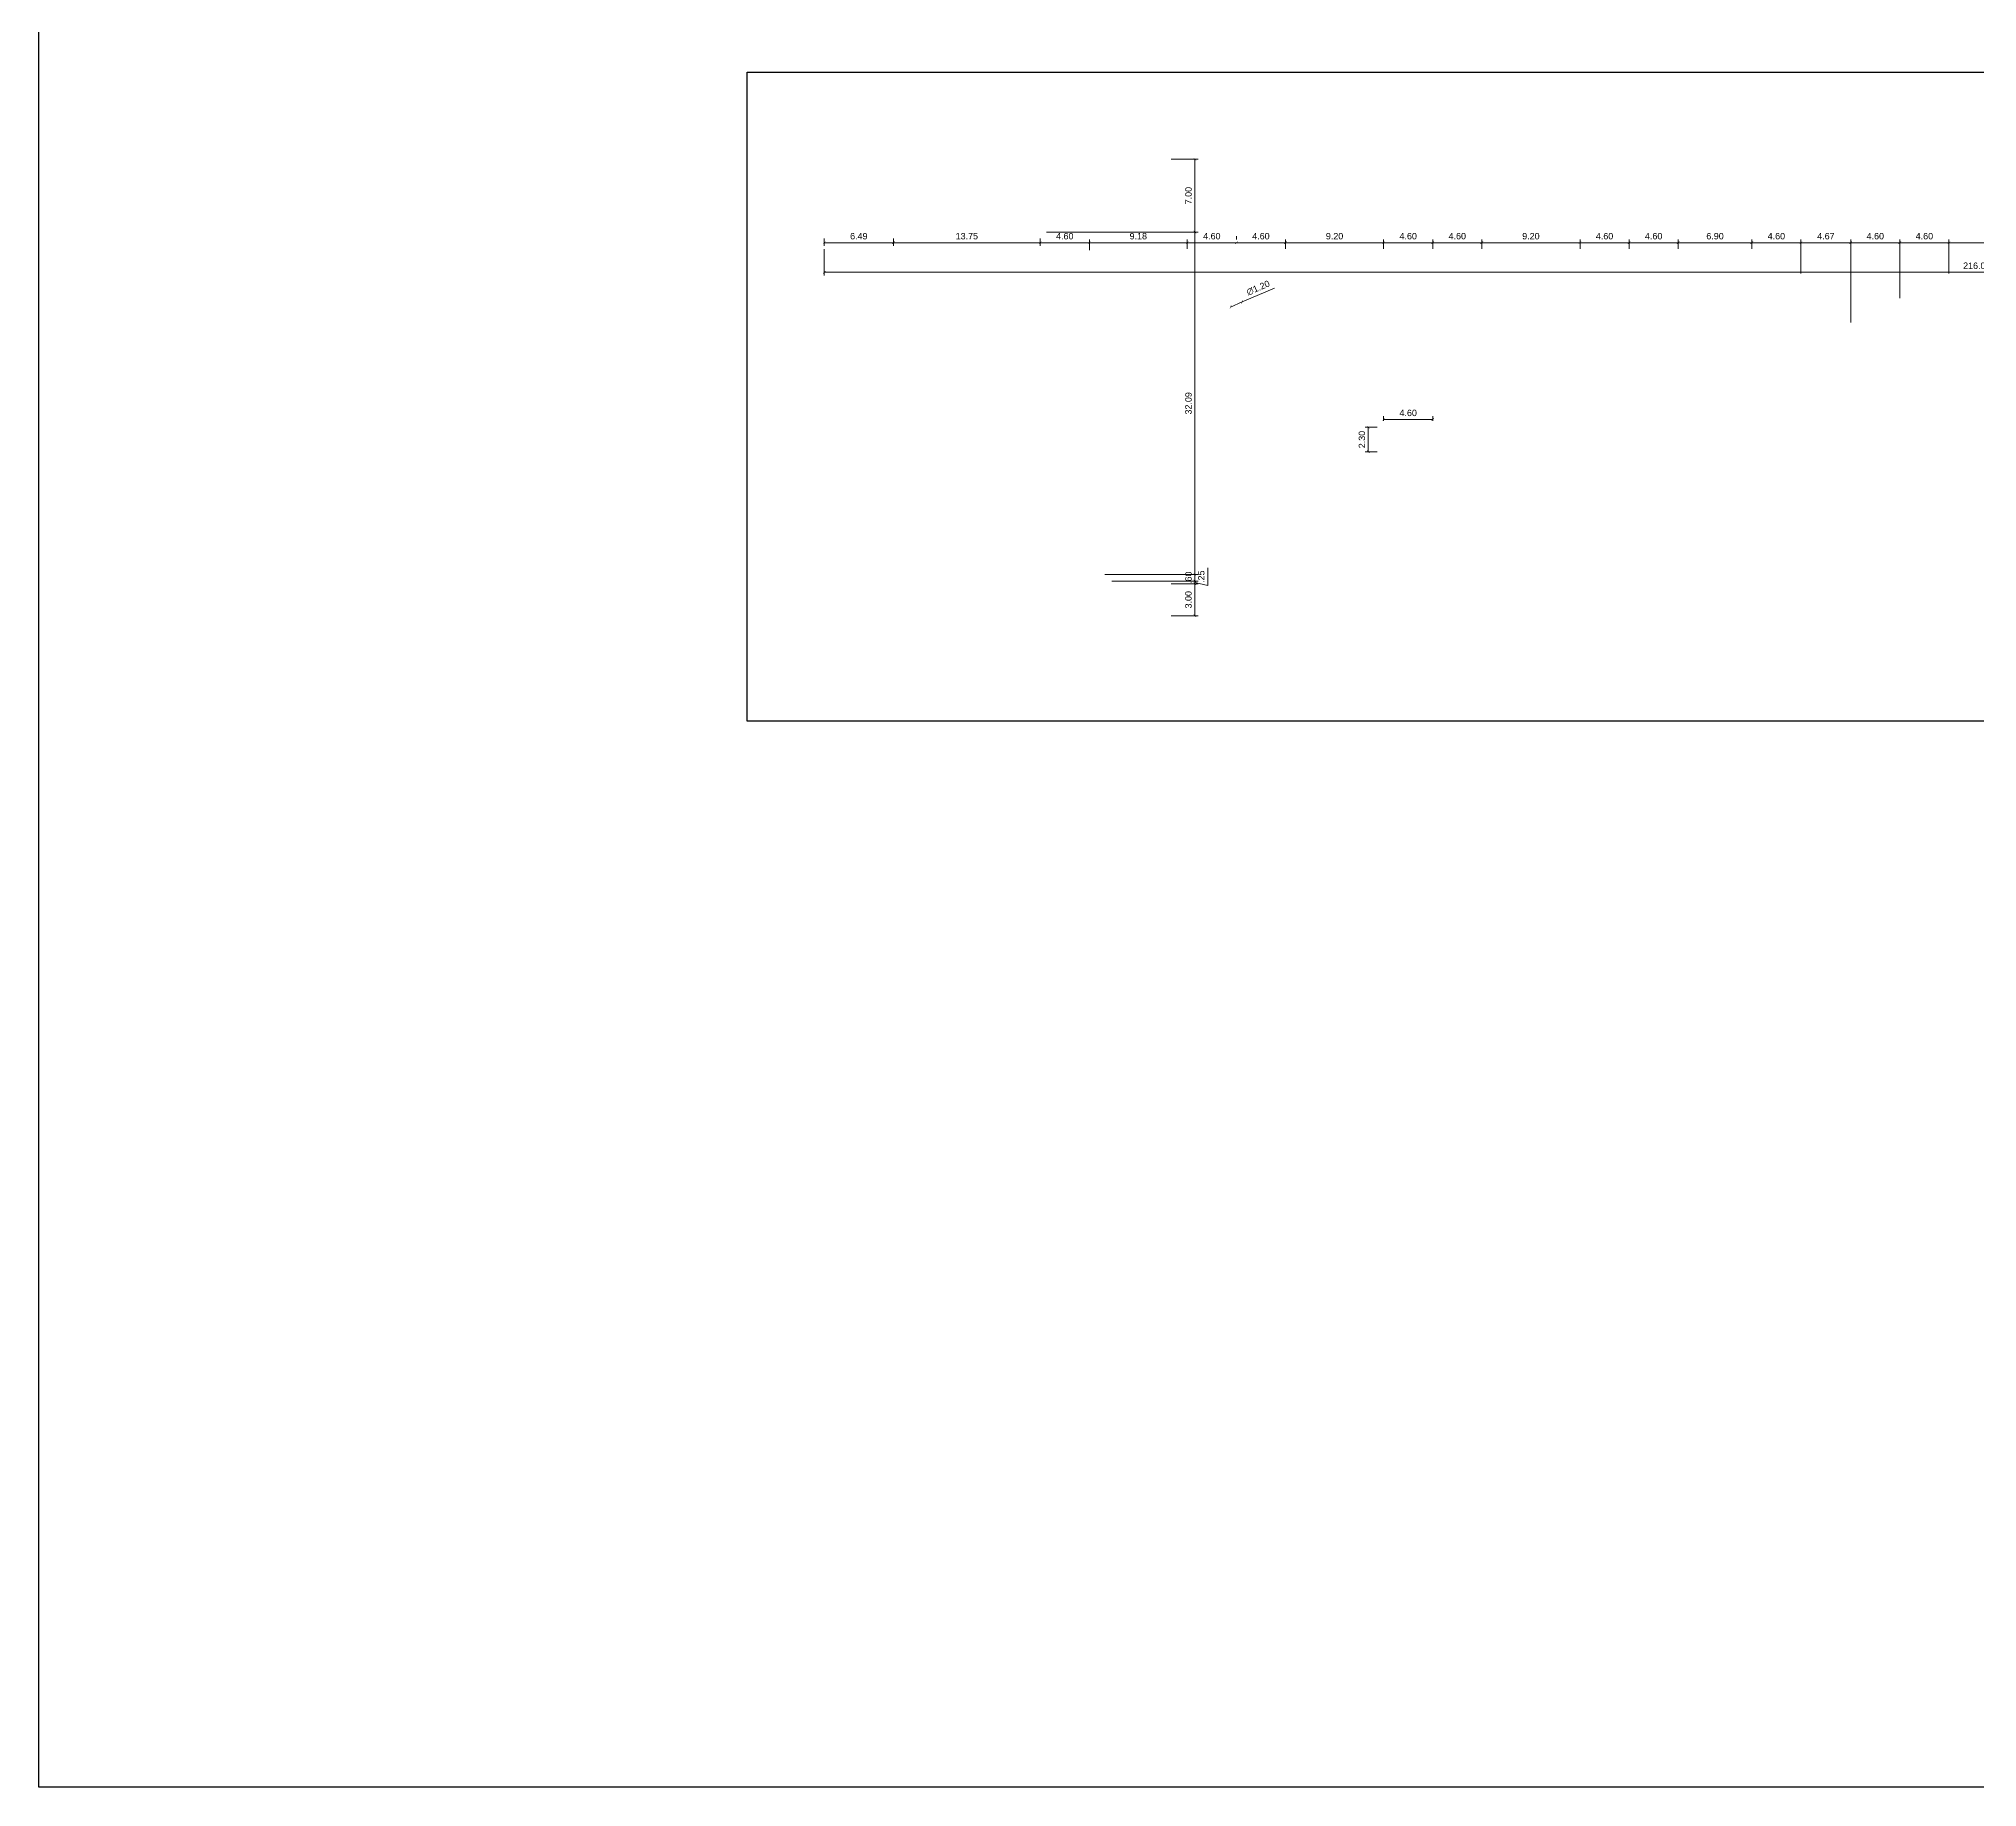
# Model space of a CAD drawing. Header units: metres. Extents: x 2368 to 3562, y -30 to 284.
# Drawn here: x 2367.9 to 2549.5, y -30.5 to 133.3 of the extents above; entities that cross this region are included whole.
import ezdxf

# ---------------------------------------------------------------- set-up
doc = ezdxf.new("R2010")
doc.units = ezdxf.units.M
doc.header["$MEASUREMENT"] = 0
doc.layers.add('2prancha', color=4, linetype='Continuous', lineweight=18)
doc.layers.add('COTA 1 100', color=2, linetype='Continuous')
doc.styles.add('Luana', font='arial.ttf')
doc.dimstyles.new('arial 300', dxfattribs={"dimscale": 3, "dimtxt": 0.2, "dimasz": 0.08, "dimexe": 0.1, "dimexo": 0.2, "dimgap": 0.1, "dimtad": 1, "dimzin": 4, "dimdsep": 46, "dimtxsty": 'Luana', "dimblk": 'ARCHTICK', "dimcen": 0, "dimclrd": 7, "dimclre": 7, "dimclrt": 256, "dimadec": 0, "dimazin": 0, "dimtfac": 1, "dimtix": 1, "dimtmove": 0, "dimatfit": 3, "dimldrblk": 'CLOSEDBLANK', "dimfxl": 0, "dimlwd": 5, "dimlwe": 5, "dimarcsym": 0})

# ---------------------------------------------------------------- blocks, each defined once
blk = doc.blocks.new('_ArchTick')
at = {"color": 0, "linetype": 'ByBlock', "const_width": 0.15}
blk.add_lwpolyline([(-0.5, -0.5), (0.5, 0.5)], dxfattribs=at)
blk = doc.blocks.new('*D12')
at = {"layer": 'COTA 1 100', "color": 7, "lineweight": 5}
for p, q in [((2441.46, 114.61), (2441.46, 113.91)), ((2447.95, 114.61), (2447.95, 113.91)), ((2441.46, 114.21), (2447.95, 114.21))]:
    blk.add_line(p, q, dxfattribs=at)
at = {"layer": 'Defpoints', "color": 0}
for p in [(2441.46, 115.21), (2447.95, 115.21), (2447.95, 114.21)]:
    blk.add_point(p, dxfattribs=at)
at = {"layer": 'COTA 1 100', "color": 7, "lineweight": 5, "xscale": 0.24, "yscale": 0.24, "zscale": 0.24, "rotation": 180}
blk.add_blockref('_ArchTick', (2441.46, 114.21), dxfattribs=at)
at = {"layer": 'COTA 1 100', "color": 7, "lineweight": 5, "xscale": 0.24, "yscale": 0.24, "zscale": 0.24}
blk.add_blockref('_ArchTick', (2447.95, 114.21), dxfattribs=at)
at = {"layer": 'COTA 1 100', "insert": (2444.7, 114.82), "char_height": 0.6, "attachment_point": 5, "style": 'Luana'}
blk.add_mtext('6.49', dxfattribs=at)
blk = doc.blocks.new('_ClosedBlank')
at = {"layer": '2prancha', "color": 0, "lineweight": -2}
for p, q in [((-1, 0.17), (0, 0)), ((-1, 0.17), (-1, -0.17)), ((0, 0), (-1, -0.17))]:
    blk.add_line(p, q, dxfattribs=at)
blk = doc.blocks.new('*D13')
at = {"layer": 'COTA 1 100', "color": 7, "lineweight": 5}
for p, q in [((2447.95, 114.61), (2447.95, 113.91)), ((2461.7, 114.61), (2461.7, 113.91)), ((2447.95, 114.21), (2461.7, 114.21))]:
    blk.add_line(p, q, dxfattribs=at)
at = {"layer": 'Defpoints', "color": 0}
for p in [(2447.95, 115.21), (2461.7, 115.21), (2461.7, 114.21)]:
    blk.add_point(p, dxfattribs=at)
at = {"layer": 'COTA 1 100', "color": 7, "lineweight": 5, "xscale": 0.24, "yscale": 0.24, "zscale": 0.24, "rotation": 180}
blk.add_blockref('_ArchTick', (2447.95, 114.21), dxfattribs=at)
at = {"layer": 'COTA 1 100', "color": 7, "lineweight": 5, "xscale": 0.24, "yscale": 0.24, "zscale": 0.24}
blk.add_blockref('_ArchTick', (2461.7, 114.21), dxfattribs=at)
at = {"layer": 'COTA 1 100', "insert": (2454.82, 114.82), "char_height": 0.6, "attachment_point": 5, "style": 'Luana'}
blk.add_mtext('13.75', dxfattribs=at)
blk = doc.blocks.new('*D14')
at = {"layer": 'COTA 1 100', "color": 7, "lineweight": 5}
for p, q in [((2461.7, 114.61), (2461.7, 113.91)), ((2466.3, 113.51), (2466.3, 114.51)), ((2461.7, 114.21), (2466.3, 114.21))]:
    blk.add_line(p, q, dxfattribs=at)
at = {"layer": 'Defpoints', "color": 0}
for p in [(2461.7, 115.21), (2466.3, 114.21), (2466.3, 112.91)]:
    blk.add_point(p, dxfattribs=at)
at = {"layer": 'COTA 1 100', "color": 7, "lineweight": 5, "xscale": 0.24, "yscale": 0.24, "zscale": 0.24, "rotation": 180}
blk.add_blockref('_ArchTick', (2461.7, 114.21), dxfattribs=at)
at = {"layer": 'COTA 1 100', "color": 7, "lineweight": 5, "xscale": 0.24, "yscale": 0.24, "zscale": 0.24}
blk.add_blockref('_ArchTick', (2466.3, 114.21), dxfattribs=at)
at = {"layer": 'COTA 1 100', "insert": (2464, 114.82), "char_height": 0.6, "attachment_point": 5, "style": 'Luana'}
blk.add_mtext('4.60', dxfattribs=at)
blk = doc.blocks.new('*D15')
at = {"layer": 'COTA 1 100', "color": 7, "lineweight": 5}
for p, q in [((2466.3, 113.51), (2466.3, 114.51)), ((2475.48, 113.62), (2475.48, 114.51)), ((2466.3, 114.21), (2475.48, 114.21))]:
    blk.add_line(p, q, dxfattribs=at)
at = {"layer": 'Defpoints', "color": 0}
for p in [(2466.3, 112.91), (2475.48, 114.21), (2475.48, 113.02)]:
    blk.add_point(p, dxfattribs=at)
at = {"layer": 'COTA 1 100', "color": 7, "lineweight": 5, "xscale": 0.24, "yscale": 0.24, "zscale": 0.24, "rotation": 180}
blk.add_blockref('_ArchTick', (2466.3, 114.21), dxfattribs=at)
at = {"layer": 'COTA 1 100', "color": 7, "lineweight": 5, "xscale": 0.24, "yscale": 0.24, "zscale": 0.24}
blk.add_blockref('_ArchTick', (2475.48, 114.21), dxfattribs=at)
at = {"layer": 'COTA 1 100', "insert": (2470.89, 114.82), "char_height": 0.6, "attachment_point": 5, "style": 'Luana'}
blk.add_mtext('9.18', dxfattribs=at)
blk = doc.blocks.new('*D16')
at = {"layer": 'COTA 1 100', "color": 7, "lineweight": 5}
for p, q in [((2475.48, 113.62), (2475.48, 114.51)), ((2480.08, 114.81), (2480.08, 114.51)), ((2475.48, 114.21), (2480.08, 114.21))]:
    blk.add_line(p, q, dxfattribs=at)
at = {"layer": 'Defpoints', "color": 0}
for p in [(2475.48, 113.02), (2480.08, 114.21), (2480.08, 114.21)]:
    blk.add_point(p, dxfattribs=at)
at = {"layer": 'COTA 1 100', "color": 7, "lineweight": 5, "xscale": 0.24, "yscale": 0.24, "zscale": 0.24, "rotation": 180}
blk.add_blockref('_ArchTick', (2475.48, 114.21), dxfattribs=at)
at = {"layer": 'COTA 1 100', "color": 7, "lineweight": 5, "xscale": 0.24, "yscale": 0.24, "zscale": 0.24}
blk.add_blockref('_ArchTick', (2480.08, 114.21), dxfattribs=at)
at = {"layer": 'COTA 1 100', "insert": (2477.78, 114.82), "char_height": 0.6, "attachment_point": 5, "style": 'Luana'}
blk.add_mtext('4.60', dxfattribs=at)
blk = doc.blocks.new('*D17')
at = {"layer": 'COTA 1 100', "color": 7, "lineweight": 5}
for p, q in [((2480.08, 114.81), (2480.08, 114.51)), ((2484.68, 113.62), (2484.68, 114.51)), ((2480.08, 114.21), (2484.68, 114.21))]:
    blk.add_line(p, q, dxfattribs=at)
at = {"layer": 'Defpoints', "color": 0}
for p in [(2480.08, 114.21), (2484.68, 114.21), (2484.68, 113.02)]:
    blk.add_point(p, dxfattribs=at)
at = {"layer": 'COTA 1 100', "color": 7, "lineweight": 5, "xscale": 0.24, "yscale": 0.24, "zscale": 0.24, "rotation": 180}
blk.add_blockref('_ArchTick', (2480.08, 114.21), dxfattribs=at)
at = {"layer": 'COTA 1 100', "color": 7, "lineweight": 5, "xscale": 0.24, "yscale": 0.24, "zscale": 0.24}
blk.add_blockref('_ArchTick', (2484.68, 114.21), dxfattribs=at)
at = {"layer": 'COTA 1 100', "insert": (2482.38, 114.82), "char_height": 0.6, "attachment_point": 5, "style": 'Luana'}
blk.add_mtext('4.60', dxfattribs=at)
blk = doc.blocks.new('*D18')
at = {"layer": 'COTA 1 100', "color": 7, "lineweight": 5}
for p, q in [((2484.68, 113.62), (2484.68, 114.51)), ((2493.88, 113.62), (2493.88, 114.51)), ((2484.68, 114.21), (2493.88, 114.21))]:
    blk.add_line(p, q, dxfattribs=at)
at = {"layer": 'Defpoints', "color": 0}
for p in [(2484.68, 113.02), (2493.88, 114.21), (2493.88, 113.02)]:
    blk.add_point(p, dxfattribs=at)
at = {"layer": 'COTA 1 100', "color": 7, "lineweight": 5, "xscale": 0.24, "yscale": 0.24, "zscale": 0.24, "rotation": 180}
blk.add_blockref('_ArchTick', (2484.68, 114.21), dxfattribs=at)
at = {"layer": 'COTA 1 100', "color": 7, "lineweight": 5, "xscale": 0.24, "yscale": 0.24, "zscale": 0.24}
blk.add_blockref('_ArchTick', (2493.88, 114.21), dxfattribs=at)
at = {"layer": 'COTA 1 100', "insert": (2489.28, 114.82), "char_height": 0.6, "attachment_point": 5, "style": 'Luana'}
blk.add_mtext('9.20', dxfattribs=at)
blk = doc.blocks.new('*D19')
at = {"layer": 'COTA 1 100', "color": 7, "lineweight": 5}
for p, q in [((2493.88, 113.62), (2493.88, 114.51)), ((2498.48, 113.62), (2498.48, 114.51)), ((2493.88, 114.21), (2498.48, 114.21))]:
    blk.add_line(p, q, dxfattribs=at)
at = {"layer": 'Defpoints', "color": 0}
for p in [(2493.88, 113.02), (2498.48, 114.21), (2498.48, 113.02)]:
    blk.add_point(p, dxfattribs=at)
at = {"layer": 'COTA 1 100', "color": 7, "lineweight": 5, "xscale": 0.24, "yscale": 0.24, "zscale": 0.24, "rotation": 180}
blk.add_blockref('_ArchTick', (2493.88, 114.21), dxfattribs=at)
at = {"layer": 'COTA 1 100', "color": 7, "lineweight": 5, "xscale": 0.24, "yscale": 0.24, "zscale": 0.24}
blk.add_blockref('_ArchTick', (2498.48, 114.21), dxfattribs=at)
at = {"layer": 'COTA 1 100', "insert": (2496.18, 114.82), "char_height": 0.6, "attachment_point": 5, "style": 'Luana'}
blk.add_mtext('4.60', dxfattribs=at)
blk = doc.blocks.new('*D20')
at = {"layer": 'COTA 1 100', "color": 7, "lineweight": 5}
for p, q in [((2498.48, 113.62), (2498.48, 114.51)), ((2503.08, 113.62), (2503.08, 114.51)), ((2498.48, 114.21), (2503.08, 114.21))]:
    blk.add_line(p, q, dxfattribs=at)
at = {"layer": 'Defpoints', "color": 0}
for p in [(2498.48, 113.02), (2503.08, 114.21), (2503.08, 113.02)]:
    blk.add_point(p, dxfattribs=at)
at = {"layer": 'COTA 1 100', "color": 7, "lineweight": 5, "xscale": 0.24, "yscale": 0.24, "zscale": 0.24, "rotation": 180}
blk.add_blockref('_ArchTick', (2498.48, 114.21), dxfattribs=at)
at = {"layer": 'COTA 1 100', "color": 7, "lineweight": 5, "xscale": 0.24, "yscale": 0.24, "zscale": 0.24}
blk.add_blockref('_ArchTick', (2503.08, 114.21), dxfattribs=at)
at = {"layer": 'COTA 1 100', "insert": (2500.78, 114.82), "char_height": 0.6, "attachment_point": 5, "style": 'Luana'}
blk.add_mtext('4.60', dxfattribs=at)
blk = doc.blocks.new('*D21')
at = {"layer": 'COTA 1 100', "color": 7, "lineweight": 5}
for p, q in [((2503.08, 113.62), (2503.08, 114.51)), ((2512.28, 113.62), (2512.28, 114.51)), ((2503.08, 114.21), (2512.28, 114.21))]:
    blk.add_line(p, q, dxfattribs=at)
at = {"layer": 'Defpoints', "color": 0}
for p in [(2503.08, 113.02), (2512.28, 114.21), (2512.28, 113.02)]:
    blk.add_point(p, dxfattribs=at)
at = {"layer": 'COTA 1 100', "color": 7, "lineweight": 5, "xscale": 0.24, "yscale": 0.24, "zscale": 0.24, "rotation": 180}
blk.add_blockref('_ArchTick', (2503.08, 114.21), dxfattribs=at)
at = {"layer": 'COTA 1 100', "color": 7, "lineweight": 5, "xscale": 0.24, "yscale": 0.24, "zscale": 0.24}
blk.add_blockref('_ArchTick', (2512.28, 114.21), dxfattribs=at)
at = {"layer": 'COTA 1 100', "insert": (2507.68, 114.82), "char_height": 0.6, "attachment_point": 5, "style": 'Luana'}
blk.add_mtext('9.20', dxfattribs=at)
blk = doc.blocks.new('*D22')
at = {"layer": 'COTA 1 100', "color": 7, "lineweight": 5}
for p, q in [((2512.28, 113.62), (2512.28, 114.51)), ((2516.88, 113.62), (2516.88, 114.51)), ((2512.28, 114.21), (2516.88, 114.21))]:
    blk.add_line(p, q, dxfattribs=at)
at = {"layer": 'Defpoints', "color": 0}
for p in [(2512.28, 113.02), (2516.88, 114.21), (2516.88, 113.02)]:
    blk.add_point(p, dxfattribs=at)
at = {"layer": 'COTA 1 100', "color": 7, "lineweight": 5, "xscale": 0.24, "yscale": 0.24, "zscale": 0.24, "rotation": 180}
blk.add_blockref('_ArchTick', (2512.28, 114.21), dxfattribs=at)
at = {"layer": 'COTA 1 100', "color": 7, "lineweight": 5, "xscale": 0.24, "yscale": 0.24, "zscale": 0.24}
blk.add_blockref('_ArchTick', (2516.88, 114.21), dxfattribs=at)
at = {"layer": 'COTA 1 100', "insert": (2514.58, 114.82), "char_height": 0.6, "attachment_point": 5, "style": 'Luana'}
blk.add_mtext('4.60', dxfattribs=at)
blk = doc.blocks.new('*D23')
at = {"layer": 'COTA 1 100', "color": 7, "lineweight": 5}
for p, q in [((2516.88, 113.62), (2516.88, 114.51)), ((2521.48, 113.62), (2521.48, 114.51)), ((2516.88, 114.21), (2521.48, 114.21))]:
    blk.add_line(p, q, dxfattribs=at)
at = {"layer": 'Defpoints', "color": 0}
for p in [(2516.88, 113.02), (2521.48, 114.21), (2521.48, 113.02)]:
    blk.add_point(p, dxfattribs=at)
at = {"layer": 'COTA 1 100', "color": 7, "lineweight": 5, "xscale": 0.24, "yscale": 0.24, "zscale": 0.24, "rotation": 180}
blk.add_blockref('_ArchTick', (2516.88, 114.21), dxfattribs=at)
at = {"layer": 'COTA 1 100', "color": 7, "lineweight": 5, "xscale": 0.24, "yscale": 0.24, "zscale": 0.24}
blk.add_blockref('_ArchTick', (2521.48, 114.21), dxfattribs=at)
at = {"layer": 'COTA 1 100', "insert": (2519.18, 114.82), "char_height": 0.6, "attachment_point": 5, "style": 'Luana'}
blk.add_mtext('4.60', dxfattribs=at)
blk = doc.blocks.new('*D24')
at = {"layer": 'COTA 1 100', "color": 7, "lineweight": 5}
for p, q in [((2521.48, 113.62), (2521.48, 114.51)), ((2528.38, 113.62), (2528.38, 114.51)), ((2521.48, 114.21), (2528.38, 114.21))]:
    blk.add_line(p, q, dxfattribs=at)
at = {"layer": 'Defpoints', "color": 0}
for p in [(2521.48, 113.02), (2528.38, 114.21), (2528.38, 113.02)]:
    blk.add_point(p, dxfattribs=at)
at = {"layer": 'COTA 1 100', "color": 7, "lineweight": 5, "xscale": 0.24, "yscale": 0.24, "zscale": 0.24, "rotation": 180}
blk.add_blockref('_ArchTick', (2521.48, 114.21), dxfattribs=at)
at = {"layer": 'COTA 1 100', "color": 7, "lineweight": 5, "xscale": 0.24, "yscale": 0.24, "zscale": 0.24}
blk.add_blockref('_ArchTick', (2528.38, 114.21), dxfattribs=at)
at = {"layer": 'COTA 1 100', "insert": (2524.93, 114.82), "char_height": 0.6, "attachment_point": 5, "style": 'Luana'}
blk.add_mtext('6.90', dxfattribs=at)
blk = doc.blocks.new('*D25')
at = {"layer": 'COTA 1 100', "color": 7, "lineweight": 5}
for p, q in [((2528.38, 113.62), (2528.38, 114.51)), ((2532.98, 111.32), (2532.98, 114.51)), ((2528.38, 114.21), (2532.98, 114.21))]:
    blk.add_line(p, q, dxfattribs=at)
at = {"layer": 'Defpoints', "color": 0}
for p in [(2528.38, 113.02), (2532.98, 114.21), (2532.98, 110.72)]:
    blk.add_point(p, dxfattribs=at)
at = {"layer": 'COTA 1 100', "color": 7, "lineweight": 5, "xscale": 0.24, "yscale": 0.24, "zscale": 0.24, "rotation": 180}
blk.add_blockref('_ArchTick', (2528.38, 114.21), dxfattribs=at)
at = {"layer": 'COTA 1 100', "color": 7, "lineweight": 5, "xscale": 0.24, "yscale": 0.24, "zscale": 0.24}
blk.add_blockref('_ArchTick', (2532.98, 114.21), dxfattribs=at)
at = {"layer": 'COTA 1 100', "insert": (2530.68, 114.82), "char_height": 0.6, "attachment_point": 5, "style": 'Luana'}
blk.add_mtext('4.60', dxfattribs=at)
blk = doc.blocks.new('*D26')
at = {"layer": 'COTA 1 100', "color": 7, "lineweight": 5}
for p, q in [((2532.98, 111.32), (2532.98, 114.51)), ((2537.65, 106.72), (2537.65, 114.51)), ((2532.98, 114.21), (2537.65, 114.21))]:
    blk.add_line(p, q, dxfattribs=at)
at = {"layer": 'Defpoints', "color": 0}
for p in [(2537.65, 114.21), (2532.98, 110.72), (2537.65, 106.12)]:
    blk.add_point(p, dxfattribs=at)
at = {"layer": 'COTA 1 100', "color": 7, "lineweight": 5, "xscale": 0.24, "yscale": 0.24, "zscale": 0.24, "rotation": 180}
blk.add_blockref('_ArchTick', (2532.98, 114.21), dxfattribs=at)
at = {"layer": 'COTA 1 100', "color": 7, "lineweight": 5, "xscale": 0.24, "yscale": 0.24, "zscale": 0.24}
blk.add_blockref('_ArchTick', (2537.65, 114.21), dxfattribs=at)
at = {"layer": 'COTA 1 100', "insert": (2535.32, 114.82), "char_height": 0.6, "attachment_point": 5, "style": 'Luana'}
blk.add_mtext('4.67', dxfattribs=at)
blk = doc.blocks.new('*D27')
at = {"layer": 'COTA 1 100', "color": 7, "lineweight": 5}
for p, q in [((2537.65, 106.72), (2537.65, 114.51)), ((2542.25, 109.02), (2542.25, 114.51)), ((2537.65, 114.21), (2542.25, 114.21))]:
    blk.add_line(p, q, dxfattribs=at)
at = {"layer": 'Defpoints', "color": 0}
for p in [(2542.25, 114.21), (2542.25, 108.42), (2537.65, 106.12)]:
    blk.add_point(p, dxfattribs=at)
at = {"layer": 'COTA 1 100', "color": 7, "lineweight": 5, "xscale": 0.24, "yscale": 0.24, "zscale": 0.24, "rotation": 180}
blk.add_blockref('_ArchTick', (2537.65, 114.21), dxfattribs=at)
at = {"layer": 'COTA 1 100', "color": 7, "lineweight": 5, "xscale": 0.24, "yscale": 0.24, "zscale": 0.24}
blk.add_blockref('_ArchTick', (2542.25, 114.21), dxfattribs=at)
at = {"layer": 'COTA 1 100', "insert": (2539.95, 114.82), "char_height": 0.6, "attachment_point": 5, "style": 'Luana'}
blk.add_mtext('4.60', dxfattribs=at)
blk = doc.blocks.new('*D28')
at = {"layer": 'COTA 1 100', "color": 7, "lineweight": 5}
for p, q in [((2542.25, 109.02), (2542.25, 114.51)), ((2546.85, 111.32), (2546.85, 114.51)), ((2542.25, 114.21), (2546.85, 114.21))]:
    blk.add_line(p, q, dxfattribs=at)
at = {"layer": 'Defpoints', "color": 0}
for p in [(2546.85, 114.21), (2546.85, 110.72), (2542.25, 108.42)]:
    blk.add_point(p, dxfattribs=at)
at = {"layer": 'COTA 1 100', "color": 7, "lineweight": 5, "xscale": 0.24, "yscale": 0.24, "zscale": 0.24, "rotation": 180}
blk.add_blockref('_ArchTick', (2542.25, 114.21), dxfattribs=at)
at = {"layer": 'COTA 1 100', "color": 7, "lineweight": 5, "xscale": 0.24, "yscale": 0.24, "zscale": 0.24}
blk.add_blockref('_ArchTick', (2546.85, 114.21), dxfattribs=at)
at = {"layer": 'COTA 1 100', "insert": (2544.55, 114.82), "char_height": 0.6, "attachment_point": 5, "style": 'Luana'}
blk.add_mtext('4.60', dxfattribs=at)
blk = doc.blocks.new('*D29')
at = {"layer": 'COTA 1 100', "color": 7, "lineweight": 5}
for p, q in [((2546.85, 111.32), (2546.85, 114.51)), ((2556.28, 113.62), (2556.28, 114.51)), ((2546.85, 114.21), (2556.28, 114.21))]:
    blk.add_line(p, q, dxfattribs=at)
at = {"layer": 'Defpoints', "color": 0}
for p in [(2556.28, 114.21), (2556.28, 113.02), (2546.85, 110.72)]:
    blk.add_point(p, dxfattribs=at)
at = {"layer": 'COTA 1 100', "color": 7, "lineweight": 5, "xscale": 0.24, "yscale": 0.24, "zscale": 0.24, "rotation": 180}
blk.add_blockref('_ArchTick', (2546.85, 114.21), dxfattribs=at)
at = {"layer": 'COTA 1 100', "color": 7, "lineweight": 5, "xscale": 0.24, "yscale": 0.24, "zscale": 0.24}
blk.add_blockref('_ArchTick', (2556.28, 114.21), dxfattribs=at)
at = {"layer": 'COTA 1 100', "insert": (2551.57, 114.82), "char_height": 0.6, "attachment_point": 5, "style": 'Luana'}
blk.add_mtext('9.43', dxfattribs=at)
blk = doc.blocks.new('*D50')
at = {"layer": 'COTA 1 100', "color": 7, "lineweight": 5}
for p, q in [((2441.46, 113.61), (2441.46, 111.14)), ((2657.47, 113.61), (2657.47, 111.14)), ((2657.47, 111.44), (2441.46, 111.44))]:
    blk.add_line(p, q, dxfattribs=at)
at = {"layer": 'Defpoints', "color": 0}
for p in [(2441.46, 114.21), (2657.47, 114.21), (2441.46, 111.44)]:
    blk.add_point(p, dxfattribs=at)
at = {"layer": 'COTA 1 100', "color": 7, "lineweight": 5, "xscale": 0.24, "yscale": 0.24, "zscale": 0.24, "rotation": 180}
blk.add_blockref('_ArchTick', (2441.46, 111.44), dxfattribs=at)
at = {"layer": 'COTA 1 100', "color": 7, "lineweight": 5, "xscale": 0.24, "yscale": 0.24, "zscale": 0.24}
blk.add_blockref('_ArchTick', (2657.47, 111.44), dxfattribs=at)
at = {"layer": 'COTA 1 100', "insert": (2549.46, 112.05), "char_height": 0.6, "attachment_point": 5, "style": 'Luana'}
blk.add_mtext('216.01', dxfattribs=at)
blk = doc.blocks.new('*D51')
at = {"layer": 'COTA 1 100', "color": 7, "lineweight": 5}
for p in [(2483.66, 109.95), (2479.53, 108.18)]:
    blk.add_line(p, (2480.63, 108.66), dxfattribs=at)
at = {"layer": 'Defpoints', "color": 0}
for p in [(2479.53, 108.18), (2480.63, 108.66)]:
    blk.add_point(p, dxfattribs=at)
at = {"layer": 'COTA 1 100', "color": 7, "lineweight": 5, "xscale": 0.24, "yscale": 0.24, "zscale": 0.24}
for p, rotation in [((2479.53, 108.18), 23.19576927279035), ((2480.63, 108.66), 203.1957692727903)]:
    blk.add_blockref('_ArchTick', p, dxfattribs=dict(at, rotation=rotation))
at = {"layer": 'COTA 1 100', "insert": (2482.12, 109.97), "char_height": 0.6, "attachment_point": 5, "rotation": 23.1958, "style": 'Luana'}
blk.add_mtext('∅1.20', dxfattribs=at)
blk = doc.blocks.new('*D52')
at = {"layer": 'COTA 1 100', "color": 7, "lineweight": 5}
for p, q in [((2473.98, 82.26), (2476.49, 82.26)), ((2476.19, 79.26), (2476.19, 82.26)), ((2473.97, 79.26), (2476.49, 79.26))]:
    blk.add_line(p, q, dxfattribs=at)
at = {"layer": 'Defpoints', "color": 0}
for p in [(2473.38, 82.26), (2476.19, 82.26), (2473.37, 79.26)]:
    blk.add_point(p, dxfattribs=at)
at = {"layer": 'COTA 1 100', "color": 7, "lineweight": 5, "xscale": 0.24, "yscale": 0.24, "zscale": 0.24}
for p, rotation in [((2476.19, 82.26), 90), ((2476.19, 79.26), 270)]:
    blk.add_blockref('_ArchTick', p, dxfattribs=dict(at, rotation=rotation))
at = {"layer": 'COTA 1 100', "insert": (2475.59, 80.76), "char_height": 0.6, "attachment_point": 5, "rotation": 90, "style": 'Luana'}
blk.add_mtext('3.00', dxfattribs=at)
blk = doc.blocks.new('*D53')
at = {"layer": 'COTA 1 100', "color": 7, "lineweight": 5}
for p, q in [((2477.39, 82.09), (2477.39, 83.74)), ((2468.4, 82.51), (2476.49, 82.51)), ((2473.98, 82.26), (2476.49, 82.26)), ((2476.19, 82.51), (2476.19, 82.75)), ((2476.19, 82.26), (2476.19, 82.51)), ((2476.19, 82.26), (2476.19, 82.51)), ((2476.19, 82.39), (2477.39, 82.09)), ((2476.19, 82.26), (2476.19, 82.02))]:
    blk.add_line(p, q, dxfattribs=at)
at = {"layer": 'Defpoints', "color": 0}
for p in [(2467.8, 82.51), (2473.38, 82.26), (2476.19, 82.51)]:
    blk.add_point(p, dxfattribs=at)
at = {"layer": 'COTA 1 100', "color": 7, "lineweight": 5, "xscale": 0.24, "yscale": 0.24, "zscale": 0.24}
for p, rotation in [((2476.19, 82.51), 270), ((2476.19, 82.26), 90)]:
    blk.add_blockref('_ArchTick', p, dxfattribs=dict(at, rotation=rotation))
at = {"layer": 'COTA 1 100', "insert": (2476.79, 82.92), "char_height": 0.6, "attachment_point": 5, "rotation": 90, "style": 'Luana'}
blk.add_mtext('.25', dxfattribs=at)
blk = doc.blocks.new('*D54')
at = {"layer": 'COTA 1 100', "color": 7, "lineweight": 5}
for p, q in [((2467.74, 83.12), (2476.49, 83.12)), ((2468.4, 82.51), (2476.49, 82.51)), ((2476.19, 83.12), (2476.19, 83.36)), ((2476.19, 82.51), (2476.19, 83.12)), ((2476.19, 82.51), (2476.19, 82.27))]:
    blk.add_line(p, q, dxfattribs=at)
at = {"layer": 'Defpoints', "color": 0}
for p in [(2467.14, 83.12), (2467.8, 82.51), (2476.19, 83.12)]:
    blk.add_point(p, dxfattribs=at)
at = {"layer": 'COTA 1 100', "color": 7, "lineweight": 5, "xscale": 0.24, "yscale": 0.24, "zscale": 0.24}
for p, rotation in [((2476.19, 83.12), 270), ((2476.19, 82.51), 90)]:
    blk.add_blockref('_ArchTick', p, dxfattribs=dict(at, rotation=rotation))
at = {"layer": 'COTA 1 100', "insert": (2475.59, 82.82), "char_height": 0.6, "attachment_point": 5, "rotation": 90, "style": 'Luana'}
blk.add_mtext('.60', dxfattribs=at)
blk = doc.blocks.new('*D55')
at = {"layer": 'COTA 1 100', "color": 7, "lineweight": 5}
for p, q in [((2462.3, 115.21), (2476.49, 115.21)), ((2476.19, 83.12), (2476.19, 115.21)), ((2467.74, 83.12), (2476.49, 83.12))]:
    blk.add_line(p, q, dxfattribs=at)
at = {"layer": 'Defpoints', "color": 0}
for p in [(2461.7, 115.21), (2476.19, 115.21), (2467.14, 83.12)]:
    blk.add_point(p, dxfattribs=at)
at = {"layer": 'COTA 1 100', "color": 7, "lineweight": 5, "xscale": 0.24, "yscale": 0.24, "zscale": 0.24}
for p, rotation in [((2476.19, 115.21), 90), ((2476.19, 83.12), 270)]:
    blk.add_blockref('_ArchTick', p, dxfattribs=dict(at, rotation=rotation))
at = {"layer": 'COTA 1 100', "insert": (2475.59, 99.16), "char_height": 0.6, "attachment_point": 5, "rotation": 90, "style": 'Luana'}
blk.add_mtext('32.09', dxfattribs=at)
blk = doc.blocks.new('*D56')
at = {"layer": 'COTA 1 100', "color": 7, "lineweight": 5}
for p, q in [((2473.98, 122.03), (2476.49, 122.03)), ((2476.19, 115.21), (2476.19, 122.03)), ((2462.3, 115.21), (2476.49, 115.21))]:
    blk.add_line(p, q, dxfattribs=at)
at = {"layer": 'Defpoints', "color": 0}
for p in [(2473.38, 122.03), (2476.19, 122.03), (2461.7, 115.21)]:
    blk.add_point(p, dxfattribs=at)
at = {"layer": 'COTA 1 100', "color": 7, "lineweight": 5, "xscale": 0.24, "yscale": 0.24, "zscale": 0.24}
for p, rotation in [((2476.19, 122.03), 90), ((2476.19, 115.21), 270)]:
    blk.add_blockref('_ArchTick', p, dxfattribs=dict(at, rotation=rotation))
at = {"layer": 'COTA 1 100', "insert": (2475.59, 118.62), "char_height": 0.6, "attachment_point": 5, "rotation": 90, "style": 'Luana'}
blk.add_mtext('7.00', dxfattribs=at)
blk = doc.blocks.new('*D57')
at = {"layer": 'COTA 1 100', "color": 7, "lineweight": 5}
for p, q in [((2493.28, 96.92), (2492.14, 96.92)), ((2492.44, 96.92), (2492.44, 94.62)), ((2493.28, 94.62), (2492.14, 94.62))]:
    blk.add_line(p, q, dxfattribs=at)
at = {"layer": 'Defpoints', "color": 0}
for p in [(2493.88, 96.92), (2492.44, 94.62), (2493.88, 94.62)]:
    blk.add_point(p, dxfattribs=at)
at = {"layer": 'COTA 1 100', "color": 7, "lineweight": 5, "xscale": 0.24, "yscale": 0.24, "zscale": 0.24}
for p, rotation in [((2492.44, 96.92), 90), ((2492.44, 94.62), 270)]:
    blk.add_blockref('_ArchTick', p, dxfattribs=dict(at, rotation=rotation))
at = {"layer": 'COTA 1 100', "insert": (2491.84, 95.77), "char_height": 0.6, "attachment_point": 5, "rotation": 90, "style": 'Luana'}
blk.add_mtext('2.30', dxfattribs=at)
blk = doc.blocks.new('*D58')
at = {"layer": 'COTA 1 100', "color": 7, "lineweight": 5}
for p, q in [((2493.88, 97.52), (2493.88, 97.96)), ((2493.88, 97.66), (2498.48, 97.66)), ((2498.48, 97.52), (2498.48, 97.96))]:
    blk.add_line(p, q, dxfattribs=at)
at = {"layer": 'Defpoints', "color": 0}
for p in [(2493.88, 96.92), (2498.48, 97.66), (2498.48, 96.92)]:
    blk.add_point(p, dxfattribs=at)
at = {"layer": 'COTA 1 100', "color": 7, "lineweight": 5, "xscale": 0.24, "yscale": 0.24, "zscale": 0.24, "rotation": 180}
blk.add_blockref('_ArchTick', (2493.88, 97.66), dxfattribs=at)
at = {"layer": 'COTA 1 100', "color": 7, "lineweight": 5, "xscale": 0.24, "yscale": 0.24, "zscale": 0.24}
blk.add_blockref('_ArchTick', (2498.48, 97.66), dxfattribs=at)
at = {"layer": 'COTA 1 100', "insert": (2496.18, 98.26), "char_height": 0.6, "attachment_point": 5, "style": 'Luana'}
blk.add_mtext('4.60', dxfattribs=at)

msp = doc.modelspace()

# ---------------------------------------------------------------- linework, layer by layer
for points in [[(2367.856, 216.597), (2743.895, 216.597), (2743.895, -30.49), (2367.856, -30.49)], [(2434.241, 130.171), (2667.45, 130.171), (2667.45, 69.387), (2434.241, 69.387)]]:
    msp.add_lwpolyline(points, close=True)

# ---------------------------------------------------------------- dimensions: what is measured, and where the dimension line sits
at = {"layer": 'COTA 1 100'}
dim = msp.add_linear_dim(base=(2476.195, 122.028), p1=(2461.699, 115.206), p2=(2473.38, 122.028), angle=90, text='7.00', dimstyle='arial 300', override={"dimtmove": 1}, dxfattribs=at)
dim.commit()
dim.dimension.update_dxf_attribs({"geometry": '*D56', "text_midpoint": (2475.589, 118.617)})
for base, p1, p2, picture, middle in [((2447.949, 114.209), (2441.459, 115.208), (2447.949, 115.208), '*D12', (2444.704, 114.816)), ((2441.459, 111.441), (2657.47, 114.209), (2441.459, 114.209), '*D50', (2549.465, 112.047)), ((2498.48, 97.659), (2493.88, 96.92), (2498.48, 96.92), '*D58', (2496.18, 98.265))]:
    dim = msp.add_linear_dim(base=base, p1=p1, p2=p2, dimstyle='arial 300', dxfattribs=at)
    dim.commit()
    dim.dimension.update_dxf_attribs({"geometry": picture, "text_midpoint": middle})
for base, p1, p2, picture, middle in [((2461.699, 114.209), (2447.949, 115.208), (2461.699, 115.206), '*D13', (2454.824, 114.816)), ((2466.299, 114.209), (2461.699, 115.206), (2466.299, 112.906), '*D14', (2463.999, 114.816)), ((2475.48, 114.209), (2466.299, 112.906), (2475.48, 113.02), '*D15', (2470.89, 114.816)), ((2480.08, 114.209), (2475.48, 113.02), (2480.08, 114.209), '*D16', (2477.78, 114.816)), ((2484.68, 114.209), (2480.08, 114.209), (2484.68, 113.02), '*D17', (2482.38, 114.816)), ((2493.88, 114.209), (2484.68, 113.02), (2493.88, 113.02), '*D18', (2489.28, 114.816)), ((2498.48, 114.209), (2493.88, 113.02), (2498.48, 113.02), '*D19', (2496.18, 114.816)), ((2503.08, 114.209), (2498.48, 113.02), (2503.08, 113.02), '*D20', (2500.78, 114.816)), ((2512.28, 114.209), (2503.08, 113.02), (2512.28, 113.02), '*D21', (2507.68, 114.816)), ((2516.88, 114.209), (2512.28, 113.02), (2516.88, 113.02), '*D22', (2514.58, 114.816)), ((2521.48, 114.209), (2516.88, 113.02), (2521.48, 113.02), '*D23', (2519.18, 114.816)), ((2528.38, 114.209), (2521.48, 113.02), (2528.38, 113.02), '*D24', (2524.93, 114.816)), ((2532.98, 114.209), (2528.38, 113.02), (2532.98, 110.72), '*D25', (2530.68, 114.816)), ((2537.65, 114.209), (2532.98, 110.72), (2537.65, 106.12), '*D26', (2535.315, 114.816)), ((2542.25, 114.209), (2537.65, 106.12), (2542.25, 108.42), '*D27', (2539.95, 114.816)), ((2546.85, 114.209), (2542.25, 108.42), (2546.85, 110.72), '*D28', (2544.55, 114.816)), ((2556.28, 114.209), (2546.85, 110.72), (2556.28, 113.02), '*D29', (2551.565, 114.816))]:
    dim = msp.add_linear_dim(base=base, p1=p1, p2=p2, dimstyle='arial 300', override={"dimtmove": 1}, dxfattribs=at)
    dim.commit()
    dim.dimension.update_dxf_attribs({"geometry": picture, "text_midpoint": middle})
for base, p1, p2, picture, middle in [((2476.195, 115.206), (2467.14, 83.115), (2461.699, 115.206), '*D55', (2475.588, 99.16)), ((2476.195, 83.115), (2467.797, 82.515), (2467.14, 83.115), '*D54', (2475.589, 82.815))]:
    dim = msp.add_linear_dim(base=base, p1=p1, p2=p2, angle=90, dimstyle='arial 300', override={"dimtmove": 1}, dxfattribs=at)
    dim.commit()
    dim.dimension.update_dxf_attribs({"geometry": picture, "text_midpoint": middle})
dim = msp.add_diameter_dim_2p(p1=(2479.529, 108.183), p2=(2480.632, 108.656), dimstyle='arial 300', dxfattribs=at)
dim.commit()
dim.dimension.update_dxf_attribs({"geometry": '*D51', "text_midpoint": (2482.119, 109.971)})
for base, p1, p2, picture, middle in [((2492.442, 94.62), (2493.88, 96.92), (2493.88, 94.62), '*D57', (2491.835, 95.77)), ((2476.195, 82.262), (2473.374, 79.262), (2473.376, 82.262), '*D52', (2475.588, 80.762))]:
    dim = msp.add_linear_dim(base=base, p1=p1, p2=p2, angle=90, dimstyle='arial 300', dxfattribs=at)
    dim.commit()
    dim.dimension.update_dxf_attribs({"geometry": picture, "text_midpoint": middle})
dim = msp.add_linear_dim(base=(2476.195, 82.515), p1=(2473.376, 82.262), p2=(2467.797, 82.515), angle=90, dimstyle='arial 300', override={"dimtmove": 1}, dxfattribs=at)
dim.commit()
dim.dimension.update_dxf_attribs({"geometry": '*D53', "text_midpoint": (2477.393, 82.389), "dimtype": 160})

doc.saveas('drawing.dxf')
